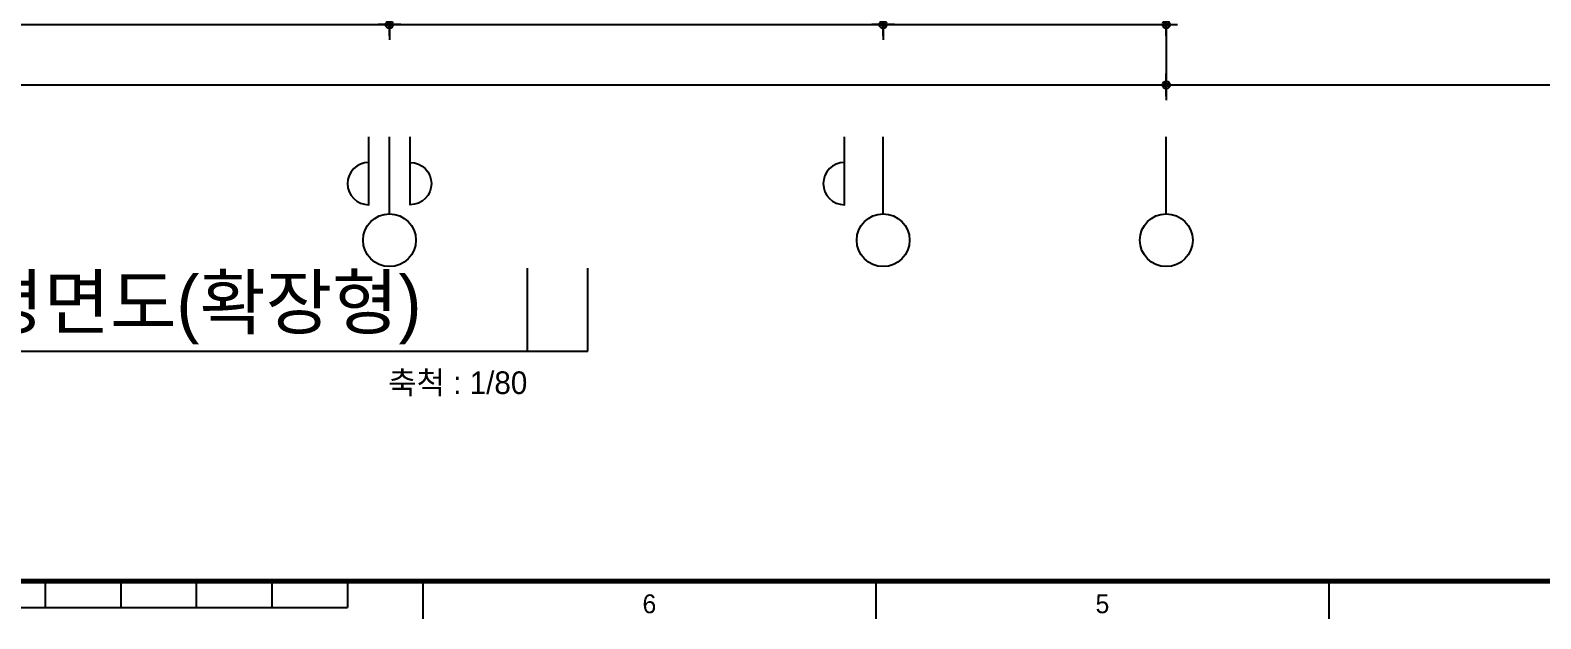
# Model space of a CAD drawing. Header units: millimetres. Extents: x -24416 to 92204, y -190080 to 23760.
# Drawn here: x 67314 to 75316, y -70800 to -67679 of the extents above; entities that cross this region are included whole.
import ezdxf
from ezdxf.enums import TextEntityAlignment as Align

# ---------------------------------------------------------------- set-up
doc = ezdxf.new("R2010")
doc.units = ezdxf.units.MM
doc.header["$LTSCALE"] = 50
doc.linetypes.add('AUDIT_D_220706163347-0', pattern=[0])
doc.layers.get('defpoints').update_dxf_attribs({"color": 139})
for name, color, linetype in [('A-치수', 7, 'AUDIT_D_220706163347-0'), ('AA-BORD-FORM', 7, 'Continuous'), ('AA-BORD-TEXT', 3, 'Continuous'), ('AA-XXXX-DIMS', 7, 'Continuous'), ('AA-XXXX-SYMB', 7, 'Continuous'), ('AA-XXXX-TEXT', 3, 'Continuous'), ('DIM', 7, 'AUDIT_D_220706163347-0')]:
    doc.layers.add(name, color=color, linetype=linetype)
doc.layers.add('Defpoint', color=135, linetype='Continuous', plot=False)
doc.styles.add('HAUD01', font='Dotum.ttf')
doc.styles.add('맑은고딕', font='malgun.ttf', dxfattribs={"width": 0.9})
doc.dimstyles.new('DIM_40', dxfattribs={"dimscale": 40, "dimtxt": 3, "dimasz": 1, "dimexe": 2, "dimexo": 2, "dimgap": 1, "dimtad": 1, "dimdec": 0, "dimzin": 0, "dimdsep": 46, "dimtxsty": '맑은고딕', "dimblk1": 'DIMDOT', "dimblk2": 'DIMDOT', "dimsah": 1, "dimcen": 0.09, "dimdle": 2, "dimclrd": 7, "dimclre": 7, "dimclrt": 3, "dimadec": 0, "dimazin": 0, "dimtfac": 1, "dimtdec": 0, "dimtix": 1, "dimtmove": 2, "dimatfit": 3, "dimldrblk": 'DIMDOT', "dimfxl": 2, "dimtolj": 1, "dimtzin": 0, "dimarcsym": 0})

# ---------------------------------------------------------------- blocks, each defined once
blk = doc.blocks.new('중심')
at = {"layer": 'DIM'}
blk.add_line((-350, 0), (0, 0), dxfattribs=at)
blk.add_circle((-470, 0), 120, dxfattribs=at)
blk = doc.blocks.new('DIMDOT')
at = {"layer": 'AA-XXXX-DIMS'}
for p, q in [((-1.5, 0), (1.5, 0)), ((0, -1.5), (0, 1.5))]:
    blk.add_line(p, q, dxfattribs=at)
for radius in [0.5, 0.25]:
    blk.add_circle((0, 0), radius, dxfattribs=at)
blk = doc.blocks.new('*D442')
at = {"layer": 'defpoints', "color": 0, "transparency": 16777216}
for p in [(8278.2, -90129), (23178.2, -90129), (23178.2, -91729)]:
    blk.add_point(p, dxfattribs=at)
at = {"layer": 'DIM', "color": 7, "lineweight": -2, "transparency": 16777216}
for p, q in [((8278.2, -90209), (8278.2, -91809)), ((23178.2, -90209), (23178.2, -91809)), ((8318.2, -91729), (23138.2, -91729))]:
    blk.add_line(p, q, dxfattribs=at)
at = {"layer": 'DIM', "color": 7, "lineweight": -2, "transparency": 16777216, "xscale": 40, "yscale": 40, "zscale": 40, "rotation": 180}
blk.add_blockref('DIMDOT', (8278.2, -91729), dxfattribs=at)
at = {"layer": 'DIM', "color": 7, "lineweight": -2, "transparency": 16777216, "xscale": 40, "yscale": 40, "zscale": 40}
blk.add_blockref('DIMDOT', (23178.2, -91729), dxfattribs=at)
at = {"layer": 'DIM', "color": 3, "transparency": 16777216, "insert": (15728.2, -91628.9), "char_height": 120, "attachment_point": 5, "style": 'HAUD01'}
blk.add_mtext('\\A1;14900', dxfattribs=at)
blk = doc.blocks.new('*D445')
at = {"layer": 'defpoints', "color": 0, "transparency": 16777216}
for p in [(14343.2, -90129), (19063.2, -90129), (19063.2, -91409)]:
    blk.add_point(p, dxfattribs=at)
at = {"layer": 'DIM', "color": 7, "lineweight": -2, "transparency": 16777216}
for p, q in [((14343.2, -90209), (14343.2, -91489)), ((19063.2, -90209), (19063.2, -91489)), ((14383.2, -91409), (19023.2, -91409))]:
    blk.add_line(p, q, dxfattribs=at)
at = {"layer": 'DIM', "color": 7, "lineweight": -2, "transparency": 16777216, "xscale": 40, "yscale": 40, "zscale": 40, "rotation": 180}
blk.add_blockref('DIMDOT', (14343.2, -91409), dxfattribs=at)
at = {"layer": 'DIM', "color": 7, "lineweight": -2, "transparency": 16777216, "xscale": 40, "yscale": 40, "zscale": 40}
blk.add_blockref('DIMDOT', (19063.2, -91409), dxfattribs=at)
at = {"layer": 'DIM', "color": 3, "transparency": 16777216, "insert": (16703.2, -91308.9), "char_height": 120, "attachment_point": 5, "style": 'HAUD01'}
blk.add_mtext('\\A1;4720', dxfattribs=at)
blk = doc.blocks.new('*D446')
at = {"layer": 'defpoints', "color": 0, "transparency": 16777216}
for p in [(19063.2, -90129), (21678.2, -90129), (21678.2, -91409)]:
    blk.add_point(p, dxfattribs=at)
at = {"layer": 'DIM', "color": 7, "lineweight": -2, "transparency": 16777216}
for p, q in [((19063.2, -90209), (19063.2, -91489)), ((21678.2, -90209), (21678.2, -91489)), ((19103.2, -91409), (21638.2, -91409))]:
    blk.add_line(p, q, dxfattribs=at)
at = {"layer": 'DIM', "color": 7, "lineweight": -2, "transparency": 16777216, "xscale": 40, "yscale": 40, "zscale": 40, "rotation": 180}
blk.add_blockref('DIMDOT', (19063.2, -91409), dxfattribs=at)
at = {"layer": 'DIM', "color": 7, "lineweight": -2, "transparency": 16777216, "xscale": 40, "yscale": 40, "zscale": 40}
blk.add_blockref('DIMDOT', (21678.2, -91409), dxfattribs=at)
at = {"layer": 'DIM', "color": 3, "transparency": 16777216, "insert": (20370.7, -91308.9), "char_height": 120, "attachment_point": 5, "style": 'HAUD01'}
blk.add_mtext('\\A1;2615', dxfattribs=at)
blk = doc.blocks.new('*D459')
at = {"layer": 'defpoints', "color": 0, "transparency": 16777216}
for p in [(21678.2, -90129), (23178.2, -90129), (23178.2, -91409)]:
    blk.add_point(p, dxfattribs=at)
at = {"layer": 'DIM', "color": 7, "lineweight": -2, "transparency": 16777216}
for p, q in [((21678.2, -90209), (21678.2, -91489)), ((23178.2, -90209), (23178.2, -91489)), ((21718.2, -91409), (23138.2, -91409))]:
    blk.add_line(p, q, dxfattribs=at)
at = {"layer": 'DIM', "color": 7, "lineweight": -2, "transparency": 16777216, "xscale": 40, "yscale": 40, "zscale": 40, "rotation": 180}
blk.add_blockref('DIMDOT', (21678.2, -91409), dxfattribs=at)
at = {"layer": 'DIM', "color": 7, "lineweight": -2, "transparency": 16777216, "xscale": 40, "yscale": 40, "zscale": 40}
blk.add_blockref('DIMDOT', (23178.2, -91409), dxfattribs=at)
at = {"layer": 'DIM', "color": 3, "transparency": 16777216, "insert": (22428.2, -91308.9), "char_height": 120, "attachment_point": 5, "style": 'HAUD01'}
blk.add_mtext('\\A1;1500', dxfattribs=at)
blk = doc.blocks.new('XR-FORM 청주월명')
at = {"layer": 'AA-BORD-FORM', "color": 2}
for p, q in [((431, 17), (431, 13.5)), ((441, 17), (441, 13.5)), ((451, 17), (451, 13.5)), ((461, 17), (461, 13.5)), ((471, 17), (471, 13.5)), ((481, 17), (481, 12)), ((541, 17), (541, 12)), ((601, 17), (601, 12)), ((371, 13.5), (471, 13.5))]:
    blk.add_line(p, q, dxfattribs=at)
at = {"layer": 'AA-BORD-FORM', "color": 2, "const_width": 0.682}
blk.add_lwpolyline([(21, 17), (21, 577), (821, 577), (821, 17)], close=True, dxfattribs=at)
at = {"layer": 'AA-BORD-TEXT', "color": 7, "style": 'HAUD01'}
for s, p in [('6', (511, 13.99)), ('5', (571, 13.99))]:
    blk.add_text(s, height=2.5, dxfattribs=at).set_placement(p, align=Align.MIDDLE_CENTER)
blk = doc.blocks.new('DIM-1108')
at = {"layer": 'DIM'}
for points in [[(18953.2, -92140.1, 1), (18953.2, -92364.1), (18953.2, -92004.1)], [(19173.2, -92140.1, -1), (19173.2, -92364.1), (19173.2, -92004.1)], [(21473.2, -92140.1, 1), (21473.2, -92364.1), (21473.2, -92004.1)]]:
    blk.add_lwpolyline(points, format="xyb", dxfattribs=at)
at = {"layer": 'A-치수', "xscale": 1.166666666666676, "yscale": 1.166666666666676, "zscale": 1.166666666666676, "rotation": 90}
for p in [(19063.2, -92004.1), (21678.2, -92004.1), (23178.2, -92004.1)]:
    blk.add_blockref('중심', p, dxfattribs=at)
at = {"layer": 'DIM'}
for base, p1, p2, override, picture, middle in [((23178.2, -91729), (8278.2, -90129), (23178.2, -90129), {"dimscale": 40, "dimtxsty": 'HAUD01'}, '*D442', (15728.2, -91628.9)), ((19063.2, -91409), (14343.2, -90129), (19063.2, -90129), {"dimscale": 40, "dimtxsty": 'HAUD01'}, '*D445', (16703.2, -91308.9)), ((21678.2, -91409), (19063.2, -90129), (21678.2, -90129), {"dimscale": 40, "dimtxsty": 'HAUD01'}, '*D446', (20370.7, -91308.9)), ((23178.2, -91409), (21678.2, -90129), (23178.2, -90129), {"dimtxsty": 'HAUD01'}, '*D459', (22428.2, -91308.9))]:
    dim = blk.add_linear_dim(base=base, p1=p1, p2=p2, angle=180, dimstyle='DIM_40', override=override, dxfattribs=at)
    dim.commit()
    dim.dimension.update_dxf_attribs({"geometry": picture, "text_midpoint": middle})

msp = doc.modelspace()

# ---------------------------------------------------------------- linework, layer by layer
at = {"layer": 'AA-XXXX-SYMB', "color": 3}
msp.add_line((63720.5, -69380.9), (70267.4, -69380.9), dxfattribs=at)
at = {"layer": 'Defpoint'}
for p, q in [((69947.4, -69380.9), (69947.4, -68940.9)), ((70267.4, -69380.9), (70267.4, -68940.9))]:
    msp.add_line(p, q, dxfattribs=at)
at = {"layer": 'defpoints'}
msp.add_lwpolyline([(55683.6, -51269.2), (55683.6, -67969), (75532.2, -67969), (75532.2, -51269.2)], close=True, dxfattribs=at)

# ---------------------------------------------------------------- block references
msp.add_blockref('DIM-1108', (50153.9, 23760))
at = {"xscale": 40, "yscale": 40, "zscale": 40}
msp.add_blockref('XR-FORM 청주월명', (50153.9, -71280), dxfattribs=at)

# ---------------------------------------------------------------- texts
at = {"layer": 'AA-XXXX-TEXT', "style": 'HAUD01'}
msp.add_text('84㎡B형 단위세대 평면도(확장형)', height=280, dxfattribs=at).set_placement((64040.5, -69260.9))
at = {"layer": 'AA-XXXX-TEXT', "insert": (69947.4, -69620.9), "char_height": 120, "attachment_point": 9, "style": 'HAUD01'}
msp.add_mtext('축척 : 1/80', dxfattribs=at)

doc.saveas('drawing.dxf')
